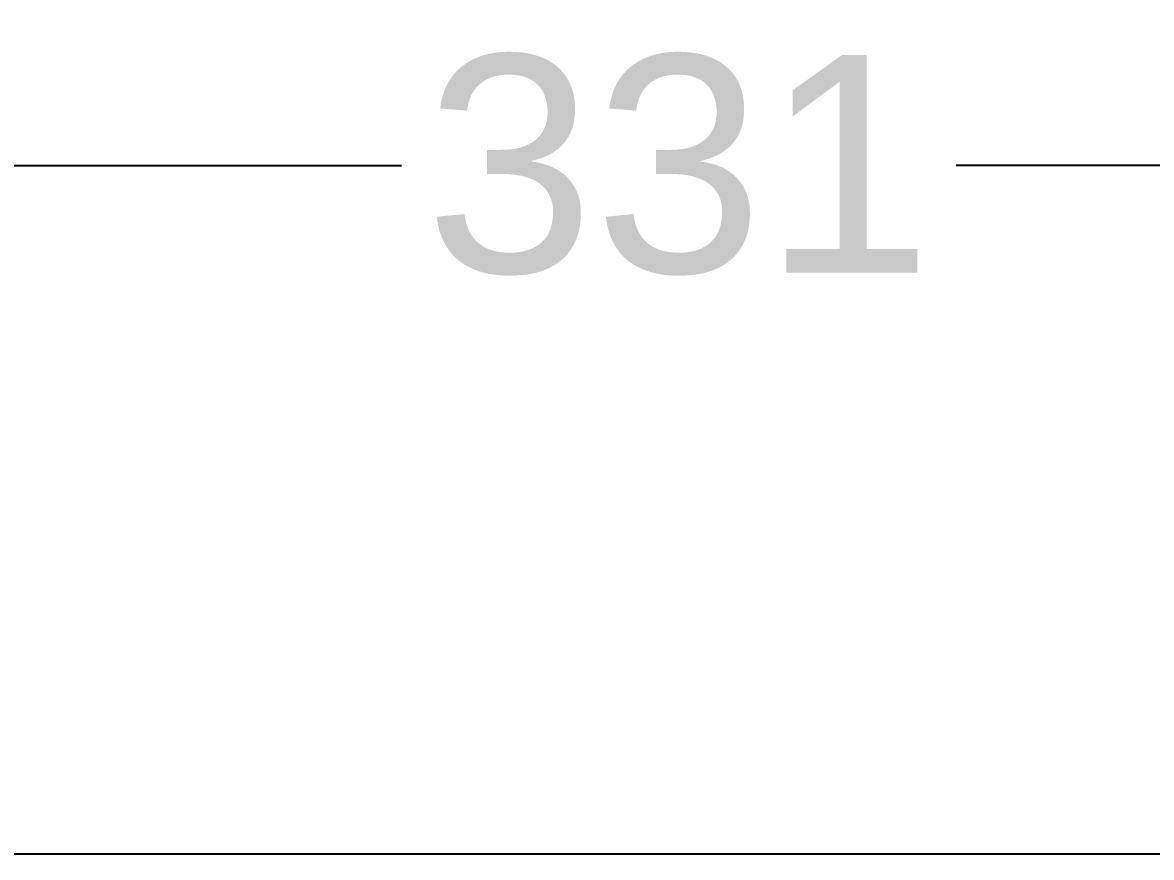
# Model space of a CAD drawing. Header units: millimetres. Extents: x 15137 to 17513, y -10160 to -6800.
# Drawn here: x 16095.6 to 16173.4, y -8783.9 to -8726.4 of the extents above; entities that cross this region are included whole.
import ezdxf

# ---------------------------------------------------------------- set-up
doc = ezdxf.new("R2010")
doc.units = ezdxf.units.MM
doc.styles.add('ARIAL', font='arial.ttf')
doc.dimstyles.get("Standard").update_dxf_attribs({"dimtxt": 15, "dimasz": 15, "dimexe": 0.18, "dimexo": 0.0625, "dimgap": 4, "dimtad": 0, "dimdec": 1, "dimdsep": 46, "dimtxsty": 'ARIAL', "dimcen": 0, "dimclrd": 5, "dimclre": 5, "dimclrt": 5, "dimadec": 0, "dimazin": 0, "dimtfac": 1, "dimtdec": 1, "dimtofl": 0, "dimtmove": 0, "dimatfit": 3, "dimfxl": 1, "dimtolj": 1, "dimtzin": 0, "dimarcsym": 0})

# ---------------------------------------------------------------- blocks, each defined once
blk = doc.blocks.new('*D68')
at = {"color": 5, "lineweight": -2, "transparency": 16777216}
for p, q in [((15985.494, -8784.101), (15985.494, -8736.028)), ((16000.494, -8736.208), (16121.705, -8736.208)), ((16301.496, -8736.208), (16159.941, -8736.208)), ((16316.496, -8788.026), (16316.496, -8736.028))]:
    blk.add_line(p, q, dxfattribs=at)
at = {"color": 5, "transparency": 16777216}
for points in [[(16000.494, -8733.708), (16000.494, -8738.708), (15985.494, -8736.208)], [(16301.496, -8733.708), (16301.496, -8738.708), (16316.496, -8736.208)]]:
    blk.add_solid(points, dxfattribs=at)
at = {"layer": 'Defpoints', "color": 0, "transparency": 16777216}
for p in [(16316.496, -8736.208), (15985.494, -8784.164), (16316.496, -8788.088)]:
    blk.add_point(p, dxfattribs=at)
at = {"color": 5, "transparency": 16777216, "insert": (16140.823, -8736.208), "char_height": 15, "attachment_point": 5, "style": 'ARIAL'}
blk.add_mtext('\\A1;331', dxfattribs=at)

msp = doc.modelspace()

# ---------------------------------------------------------------- linework, layer by layer
at = {"linetype": 'Continuous'}
msp.add_line((15985.994, -8783.664), (16290.194, -8783.664), dxfattribs=at)

# ---------------------------------------------------------------- dimensions: what is measured, and where the dimension line sits
dim = msp.add_linear_dim(base=(16316.496, -8736.208), p1=(15985.494, -8784.164), p2=(16316.496, -8788.088), text='331', dimstyle='Standard', override={"dimtol": 1, "dimtp": 2, "dimtm": 2, "dimtfillclr": 7})
dim.commit()
dim.dimension.update_dxf_attribs({"geometry": '*D68', "text_midpoint": (16140.823, -8736.208), "dimtype": 160})

doc.saveas('drawing.dxf')
